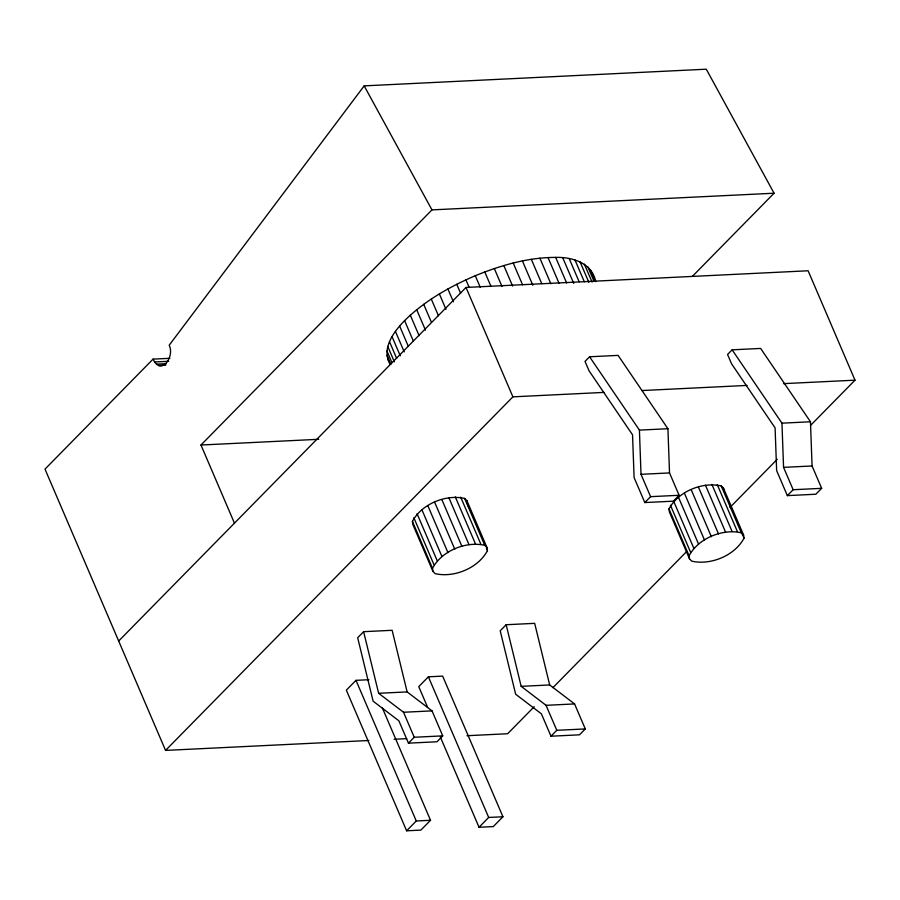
<?xml version="1.0" encoding="UTF-8"?>
<svg xmlns="http://www.w3.org/2000/svg" width="900" height="900" viewBox="0 0 900 900"><rect width="100%" height="100%" fill="white"/><g stroke="black" fill="none" stroke-linecap="round" stroke-linejoin="round"><path stroke-width="1.35" d="M390.127 364.365C381.015 348.637 393.84 331.627 404.606 320.625C424.631 300.825 449.572 286.74 475.29 275.726C500.794 265.32 527.918 257.411 555.671 257.4C572.119 256.894 592.065 262.912 595.631 281.363M412.414 521.426C421.537 504.067 445.714 494.066 464.647 498.442L466.92 500.715L487.012 547.594L487.44 550.676C478.316 568.035 454.14 578.036 435.195 573.66L432.934 571.387L412.841 524.509L412.414 521.426L432.506 568.316L432.934 571.387M432.506 568.316C441.63 550.946 465.806 540.945 484.74 545.321L487.012 547.594M668.992 508.928C678.116 491.558 702.293 481.556 721.226 485.944L723.499 488.205L743.591 535.084L744.019 538.166C734.895 555.536 710.719 565.538 691.774 561.15L689.512 558.889L669.409 511.999L668.992 508.928L689.085 555.806L689.512 558.889M689.085 555.806C698.209 538.436 722.385 528.435 741.319 532.822L743.591 535.084M692.482 276.266L774.067 193.219L706.286 69.199L364.174 85.871L169.178 345.251C174.971 356.287 161.257 376.571 153.056 359.123L45 469.125L165.555 750.409L368.854 740.498M234.45 523.159L200.97 445.027L431.966 209.891L774.067 193.219M118.676 641.014L466.009 287.449L808.121 270.776L855 380.171L810.72 425.239M165.555 750.409L512.899 396.844L604.035 392.4M589.59 356.771L585.023 361.418L589.05 370.8L632.543 434.824L634.095 477.562L644.816 502.56L673.324 501.176L679.106 495.281L669.521 472.928L667.924 428.726L618.097 355.387L589.59 356.771L639.416 430.11L641.014 474.311L650.599 496.665L644.816 502.56M363.623 631.688L357.671 637.74L373.118 701.179L398.869 720.799L408.454 743.153L436.961 741.769L442.744 735.874L432.034 710.876L407.137 691.909L392.13 630.293L363.623 631.688L378.63 693.293L403.526 712.26L414.236 737.269L408.454 743.153M368.944 679.714L355.995 680.344L346.343 690.165L406.62 830.801L420.874 830.104L430.526 820.283L382.41 708.03M732.139 349.83L727.571 354.476L731.587 363.848L775.091 427.882L776.644 470.61L787.354 495.619L815.861 494.224L821.655 488.329L812.07 465.975L810.461 421.774L760.646 348.435L732.139 349.83L781.954 423.169L783.562 467.359L793.148 489.724L787.354 495.619M440.325 736.954L479.036 827.269L493.29 826.582L502.931 816.761L442.654 676.114L428.4 676.811L418.748 686.633L427.601 707.276M506.16 624.735L500.209 630.799L515.666 694.238L541.406 713.846L550.991 736.211L579.499 734.816L585.293 728.933L574.571 703.924L549.675 684.956L534.668 623.34L506.16 624.735L521.168 686.351L546.064 705.319L556.785 730.316L550.991 736.211M406.62 830.801L416.272 820.98L430.526 820.283M534.229 706.691L507.656 733.736L466.999 735.716M552.926 687.656L686.745 551.441M730.035 507.375L777.262 459.293M479.036 827.269L488.678 817.447L502.931 816.761M153.056 359.123L169.886 358.301M154.631 361.98L168.649 361.294M156.578 364.162L166.388 363.679M158.782 365.535L165.791 365.197M641.891 390.555L747.045 385.425M783.495 383.647L855 380.171M200.97 445.027L318.735 439.29M639.416 430.11L667.924 428.726M781.954 423.169L810.461 421.774M641.014 474.311L669.521 472.928M783.562 467.359L812.07 465.975M650.599 496.665L679.106 495.281M793.148 489.724L821.655 488.329M378.63 693.293L407.137 691.909M521.168 686.351L549.675 684.956M403.526 712.26L432.034 710.876M546.064 705.319L574.571 703.924M414.236 737.269L442.744 735.874M556.785 730.316L585.293 728.933M394.088 739.271L406.71 738.653M364.174 85.871L431.966 209.891M387.923 359.235L389.126 361.62M730.44 506.486L731.531 509.029M741.847 533.092L744.019 538.166M721.226 485.944L741.319 532.822M717.266 484.639L737.359 531.517M711.9 484.391L731.992 531.27M705.465 485.213L725.558 532.091M698.423 487.058L718.515 533.936M691.245 489.78L711.337 536.659M590.535 270.101L595.474 281.632M587.869 266.929L593.91 281.014M684.428 493.211L704.52 540.09M584.37 264.161L592.065 282.094M580.072 261.855L588.859 282.352M678.42 497.115L698.512 543.994M575.01 260.01L584.336 281.779M673.65 501.221L693.742 548.1M569.216 258.637L579.105 281.7M670.433 505.249L690.525 552.127M562.748 257.771L573.727 283.387M555.671 257.4L566.651 283.016M548.021 257.535L559.001 283.151M539.887 258.165L550.868 283.793M531.326 259.301L541.755 283.635M522.405 260.921L532.834 285.255M513.214 263.014L522.551 284.794M503.831 265.567L512.618 286.065M494.325 268.549L502.009 286.481M484.785 271.946L490.826 286.043M475.29 275.726L480.24 287.246M465.93 279.844L469.226 287.528M466.009 287.449L512.899 396.844M456.772 284.276L460.609 293.243M447.896 288.979L453.386 301.793M439.38 293.929L445.961 309.296M431.291 299.059L438.435 315.709M423.709 304.346L431.404 322.279M416.7 309.735L425.486 330.221M410.31 315.18L419.096 335.666M404.606 320.625L413.392 341.123M399.634 326.048L408.409 346.545M395.426 331.391L404.213 351.877M467.348 503.786L468.979 507.589M486.36 548.134L487.44 550.676M464.647 498.442L484.74 545.321M392.029 336.6L400.264 355.815M460.699 497.149L480.791 544.028M389.475 341.64L396.608 358.29M455.321 496.901L475.414 543.78M387.765 346.455L394.358 361.834M386.944 351.022L391.882 362.554M448.886 497.723L468.979 544.601M387 355.298L390.836 364.264M441.844 499.556L461.936 546.435M434.666 502.29L454.759 549.169M427.849 505.721L447.941 552.6M421.841 509.614L441.934 556.493M417.071 513.72L437.164 560.599M413.854 517.748L433.946 564.637M428.4 676.811L488.678 817.447M355.995 680.344L416.272 820.98M592.335 273.679L592.954 276.311M723.499 488.205L723.78 490.264M466.92 500.715L467.213 502.762"/></g></svg>
